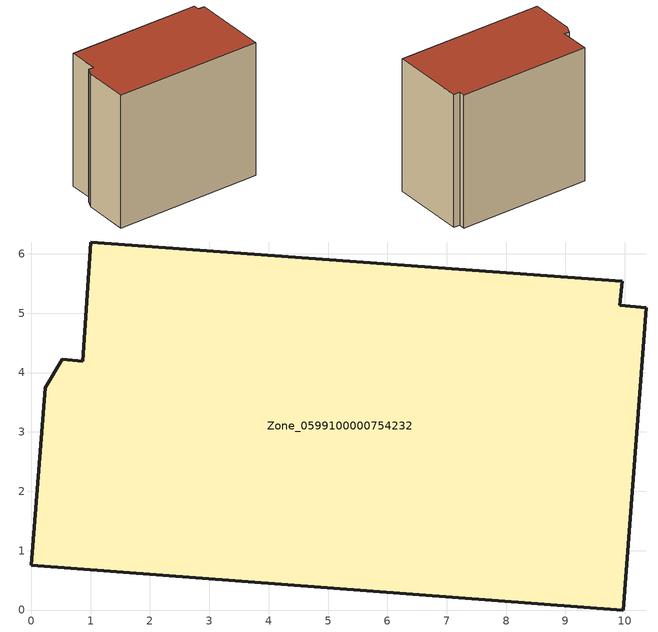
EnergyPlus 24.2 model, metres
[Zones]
Zone_0599100000754232
 floor ground (C_G): 0.52,4.22 0.87,4.19 1,6.2 9.96,5.54 9.91,5.13 10.36,5.09 9.98,0 0,0.75 0.23,3.74 z0
 wall outside (C_F): 0,0.75 9.98,0 10.36,5.09 9.91,5.13 9.96,5.54 1,6.2 0.87,4.19 0.52,4.22 0.23,3.74 0,0.75 z0:9.21
 roof outside (C_R): 0.87,4.19 0.52,4.22 0.23,3.74 0,0.75 9.98,0 10.36,5.09 9.91,5.13 9.96,5.54 1,6.2 z9.21
[BUILDING]
Pand.0599100000754232: North Axis=0; Terrain=City; Loads Convergence Tolerance Value=0.04; Temperature Convergence Tolerance Value=0.4; Solar Distribution=FullExterior; Maximum Number of Warmup Days=25; Minimum Number of Warmup Days=1
[Site:Location]
Rotterdam.The.Hague.AP_ZH_NLD Design_Conditions: Latitude=51.96; Longitude=4.45; Time Zone=1; Elevation=-4.5
[SITE:GROUNDTEMPERATURE:BUILDINGSURFACE]
18, 18, 18, 18, 18, 18, 18, 18, 18, 18, 18, 18
[MATERIAL] Thermal Absorptance=0.9; Solar Absorptance=0.7; Visible Absorptance=0.7
Name | Roughness | Thickness | Conductivity | Density | Specific Heat
G.TC.2006-2014 | MediumSmooth | 0.15 | 0.06 | 540 | 1210
F.TC.2006-2014 | Rough | 0.3 | 0.12 | 1920 | 840
R.TC.2006-2014 | MediumRough | 0.2 | 0.08 | 1500 | 1000
[CONSTRUCTION]
C_G: G.TC.2006-2014
C_F: F.TC.2006-2014
C_R: R.TC.2006-2014
[ZONE]
Zone_0599100000754232: Type=1; Multiplier=1; Ceiling Height=Autocalculate; Volume=Autocalculate; Floor Area=autocalculate; Part of Total Floor Area=Yes
[ZONEINFILTRATION:DESIGNFLOWRATE]
Infil_Zone_0599100000754232: Zone or ZoneList or Space or SpaceList=Zone_0599100000754232; Schedule=AlwaysOn; Design Flow Rate Calculation Method=Flow/Area; Flow Rate per Floor Area=0.0015; Constant Term Coefficient=1; Temperature Term Coefficient=0; Velocity Term Coefficient=0; Velocity Squared Term Coefficient=0
[HVACTEMPLATE:ZONE:IDEALLOADSAIRSYSTEM]
Zone_0599100000754232: Maximum Heating Supply Air Temperature=50; Minimum Cooling Supply Air Temperature=13; Maximum Heating Supply Air Humidity Ratio=0.0156; Minimum Cooling Supply Air Humidity Ratio=0.0077; Heating Limit=NoLimit; Cooling Limit=NoLimit; Dehumidification Control Type=ConstantSensibleHeatRatio; Cooling Sensible Heat Ratio=0.7; Dehumidification Setpoint=60; Humidification Control Type=None; Humidification Setpoint=30; Outdoor Air Method=None; Outdoor Air Flow Rate per Person=0.00944; Outdoor Air Flow Rate per Zone Floor Area=0; Outdoor Air Flow Rate per Zone=0; Demand Controlled Ventilation Type=None; Outdoor Air Economizer Type=NoEconomizer; Heat Recovery Type=None; Sensible Heat Recovery Effectiveness=0.7; Latent Heat Recovery Effectiveness=0.65
[ZONECONTROL:THERMOSTAT]
ThermostatControl_Zone_0599100000754232: Zone or ZoneList=Zone_0599100000754232; Control Type Schedule=DualSetpointControlType; Control 1=Thermostat_Zone_0599100000754232; Temperature Difference Between Cutout And Setpoint=0
[THERMOSTATSETPOINT:DUALSETPOINT]
Thermostat_Zone_0599100000754232: Heating Setpoint Temperature Schedule=HeatingSetpoint_Zone_0599100000754232; Cooling Setpoint Temperature Schedule=CoolingSetpoint_Zone_0599100000754232
[SCHEDULE:COMPACT]
HeatingSetpoint_Zone_0599100000754232: Through: 12/31, For: AllDays, Until: 24:00, 21
CoolingSetpoint_Zone_0599100000754232: Through: 12/31, For: AllDays, Until: 24:00, 24
DualSetpointControlType: Through: 12/31, For: AllDays, Until: 24:00, 4
AlwaysOn: Through: 12/31, For: AllDays, Until: 24:00, 1
